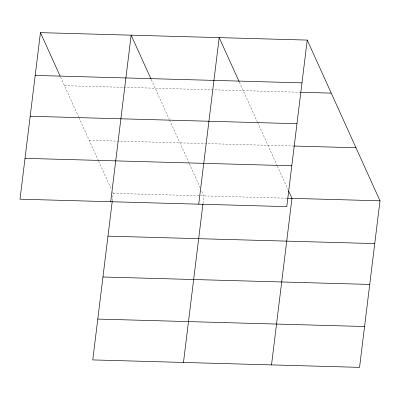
<?xml version="1.0" encoding="UTF-8"?>
<svg xmlns="http://www.w3.org/2000/svg" width="400" height="400" viewBox="0 0 400 400"><rect width="100%" height="100%" fill="white"/><g stroke="black" fill="none" stroke-linecap="round" stroke-linejoin="round"><path stroke-width="0.3" stroke-dasharray="2 1.5" d="M112.31 200.81L113.225 193.37L112.455 191.675M203.015 203.34L203.925 195.9L201.37 190.255M64.465 85.68L300.025 92.25M89.21 140.33L292.925 146.01M113.225 193.37L286.97 198.215M239.375 82.2L257.38 121.975M257.64 122.54L277.145 165.625M277.4 166.19L287.875 189.325M151.335 79.745L169.345 119.52M169.605 120.085L189.11 163.17M189.365 163.735L200.095 187.435M60.635 77.215L78.64 116.99M78.9 117.56L98.405 160.64M98.66 161.205L111.435 189.42"/><path stroke-width="0.6" d="M40.45 32.64L20 199.19L286.775 206.63L307.23 40.08L40.45 32.64L60.12 76.09M110.705 201.72L131.155 35.17L151.08 79.18M112.235 201.43L92.77 359.92L359.55 367.36L380 200.81L307.23 40.08M198.74 204.175L219.19 37.625L239.12 81.635M183.475 362.45L202.935 203.96M271.515 364.905L291.965 198.355L288.64 191.015M35.2 75.42L301.975 82.855M300.65 92.265L331.245 93.12M30.18 116.265L296.96 123.705M293.55 146.025L355.985 147.765M25.015 158.345L291.795 165.785M287.595 198.23L380 200.81M107.97 236.15L374.745 243.585M102.955 276.995L369.73 284.43M97.79 319.075L364.565 326.515"/></g></svg>
